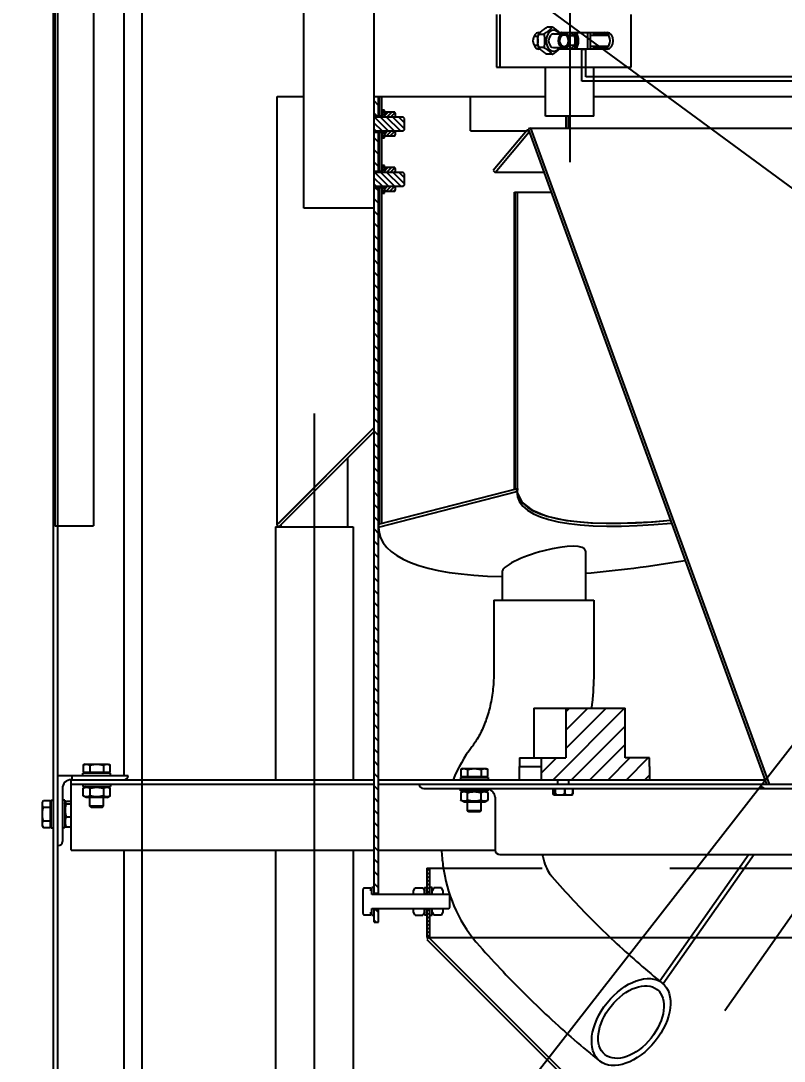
# Model space of a CAD drawing. Extents: x 0 to 21025, y 0 to 14850.
# Drawn here: x 12239 to 12791, y 10571 to 11323 of the extents above; entities that cross this region are included whole.
import ezdxf

# ---------------------------------------------------------------- set-up
doc = ezdxf.new("R2010")
doc.units = 0
doc.header["$LTSCALE"] = 200
doc.header["$MEASUREMENT"] = 0
doc.header["$PDMODE"] = 35
doc.header["$PDSIZE"] = 5
doc.linetypes.add('CENTER', pattern=[2, 1.25, -0.25, 0.25, -0.25])
for name, color, linetype in [('DIM', 1, 'Continuous'), ('HACH', 9, 'Continuous'), ('M3', 3, 'Continuous'), ('M4', 4, 'Continuous'), ('MC1', 8, 'CENTER')]:
    doc.layers.add(name, color=color, linetype=linetype)
doc.styles.add('ROMANS', font='romans.shx')
doc.dimstyles.new('CEMI-1. 25', dxfattribs={"dimscale": 25, "dimtxt": 2.5, "dimasz": 2.5, "dimexe": 1, "dimexo": 1, "dimtad": 1, "dimdec": 0, "dimtxsty": 'ROMANS', "dimcen": 0, "dimclrd": 1, "dimclre": 1, "dimclrt": 3, "dimadec": 0, "dimazin": 2, "dimtfac": 1, "dimtdec": 0, "dimtmove": 0, "dimatfit": 3, "dimfxl": 1.25, "dimlwd": -1, "dimlwe": -1, "dimarcsym": 1})
pattern_1 = [(135, (20243.7777, 1863.793), (-2.2097087, -2.2097087), [])]
pattern_2 = [(45, (20243.7777, 1863.793), (-1.32582521, 1.32582521), [])]

# ---------------------------------------------------------------- blocks, each defined once
blk = doc.blocks.new('iss')
at = {"layer": 'HACH'}
h = blk.add_hatch(dxfattribs=at)
h.set_pattern_fill('ANSI31', color=256, scale=50, style=0)
h.set_pattern_definition([(135, (-11993.17, 1863.793), (4.4194174, 4.4194174), [])])
h.paths.add_polyline_path([(3790.3, -19453.96), (3787.13, -19453.96), (3787.13, -19459.45), (3787.13, -19462.96), (3790.3, -19462.96)])
h.paths.add_polyline_path([(3787.13, -18946.87), (3787.13, -18932.04), (3790.3, -18932.04), (3790.3, -19175.33), (3790.3, -19177.46), (3790.3, -19442.96), (3787.13, -19442.96), (3787.13, -19433.29)])
h.paths.add_polyline_path([(3787.13, -18920.04), (3787.13, -18892.04), (3790.3, -18892.04), (3790.3, -18920.04)])
h.paths.add_polyline_path([(3787.13, -18880.04), (3787.13, -18866.04), (3790.3, -18866.04), (3790.3, -18880.04)])
h = blk.add_hatch(dxfattribs=at)
h.set_pattern_fill('ANSI31', color=256, scale=25, angle=90, style=0)
h.set_pattern_definition(pattern_1)
h.paths.add_polyline_path([(3808.03, -18891.04), (3808.95, -18890.12), (3808.95, -18881.96), (3808.03, -18881.04), (3802.5, -18881.04), (3794.5, -18881.04), (3787.13, -18881.04), (3787.13, -18891.04), (3794.5, -18891.04), (3802.5, -18891.04)])
h = blk.add_hatch(dxfattribs=at)
h.set_pattern_fill('ANSI31', color=256, scale=12.5, style=0)
h.set_pattern_definition([(45, (20243.7777, 1903.793), (-1.10485435, 1.10485435), [])])
h.paths.add_polyline_path([(3794.5, -18876.04), (3792.8, -18876.04), (3792.8, -18880.79), (3794.5, -18880.79), (3794.5, -18878.39)])
h.paths.add_polyline_path([(3792.8, -18896.04), (3794.5, -18896.04), (3794.5, -18893.69), (3794.5, -18891.29), (3792.8, -18891.29)])
h = blk.add_hatch(dxfattribs=at)
h.set_pattern_fill('ANSI31', color=256, scale=15, style=0)
h.set_pattern_definition(pattern_2)
h.paths.add_polyline_path([(3795.02, -18894.59), (3801.98, -18894.59), (3802.5, -18893.69), (3802.5, -18891.04), (3794.5, -18891.04), (3794.5, -18891.29), (3794.5, -18893.69)])
h.paths.add_polyline_path([(3801.98, -18877.49), (3795.02, -18877.49), (3794.5, -18878.39), (3794.5, -18880.79), (3794.5, -18881.04), (3802.5, -18881.04), (3802.5, -18878.39)])
h = blk.add_hatch(dxfattribs=at)
h.set_pattern_fill('ANSI31', color=256, scale=12.5, style=0)
h.set_pattern_definition([(45, (20243.7777, 1863.793), (-1.10485435, 1.10485435), [])])
h.paths.add_polyline_path([(3794.5, -18916.04), (3792.8, -18916.04), (3792.8, -18920.79), (3794.5, -18920.79), (3794.5, -18918.39)])
h.paths.add_polyline_path([(3792.8, -18936.04), (3794.5, -18936.04), (3794.5, -18933.69), (3794.5, -18931.29), (3792.8, -18931.29)])
h = blk.add_hatch(dxfattribs=at)
h.set_pattern_fill('ANSI31', color=256, scale=15, style=0)
h.set_pattern_definition(pattern_2)
h.paths.add_polyline_path([(3795.02, -18934.59), (3801.98, -18934.59), (3802.5, -18933.69), (3802.5, -18931.04), (3794.5, -18931.04), (3794.5, -18931.29), (3794.5, -18933.69)])
h.paths.add_polyline_path([(3801.98, -18917.49), (3795.02, -18917.49), (3794.5, -18918.39), (3794.5, -18920.79), (3794.5, -18921.04), (3802.5, -18921.04), (3802.5, -18918.39)])
h = blk.add_hatch(dxfattribs=at)
h.set_pattern_fill('ANSI31', color=256, scale=25, angle=90, style=0)
h.set_pattern_definition(pattern_1)
h.paths.add_polyline_path([(3808.03, -18931.04), (3808.95, -18930.12), (3808.95, -18921.96), (3808.03, -18921.04), (3802.5, -18921.04), (3794.5, -18921.04), (3787.13, -18921.04), (3787.13, -18931.04), (3794.5, -18931.04), (3802.5, -18931.04)])
h = blk.add_hatch(dxfattribs=at)
h.set_pattern_fill('ANSI31', color=256, scale=75, style=0)
h.set_pattern_definition([(45, (20773.708, 5838.374), (-6.629126, 6.629126), [])])
h.paths.add_polyline_path([(3907.87, -19350.49), (3907.87, -19359.99), (3986.39, -19359.99), (3986.39, -19350.49), (3986.27, -19350.49), (3986.27, -19344.23), (3968.52, -19344.23), (3968.52, -19308.23), (3925.73, -19308.23), (3925.73, -19344.23), (3907.98, -19344.23), (3907.98, -19350.49)])
h = blk.add_hatch(dxfattribs=at)
h.set_pattern_fill('ANSI31', color=256, scale=15, angle=90, style=0)
h.set_pattern_definition([(135, (20243.7777, 1966.8748), (-1.32582521, -1.32582521), [])])
h.paths.add_polyline_path([(3827.3, -19453.96), (3825.3, -19453.96), (3825.3, -19473.97), (3827.3, -19473.97), (3827.3, -19457.96)])
h.paths.add_polyline_path([(3825.3, -19441.96), (3827.3, -19441.96), (3827.3, -19437.96), (3827.3, -19423.97), (3825.3, -19423.97)])
h.paths.add_polyline_path([(4425.3, -19453.96), (4423.3, -19453.96), (4423.3, -19457.96), (4423.3, -19473.97), (4425.3, -19473.97)])
h.paths.add_polyline_path([(4423.3, -19441.96), (4425.3, -19441.96), (4425.3, -19423.97), (4423.3, -19423.97), (4423.3, -19437.96)])
at = {"layer": 'DIM'}
blk.add_line((3928.51, -18421.83), (3928.51, -18913.59), dxfattribs=at)
at = {"layer": 'M3'}
for p, q in [((3736.33, -18946.87), (3736.33, -18576.87)), ((3787.13, -19442.96), (3787.13, -18576.87)), ((3555.3, -20002.35), (3555.3, -18801.87)), ((3558.48, -19998.7), (3558.48, -18801.87)), ((3606.1, -18801.87), (3606.1, -19356.82)), ((3875.68, -18806.81), (3875.68, -18844.81)), ((3877.92, -18806.81), (3877.92, -18844.81)), ((3972.87, -18844.81), (3972.87, -18806.81)), ((3902.67, -18822.49), (3905.38, -18822.49)), ((3905.38, -18829.13), (3905.38, -18822.49)), ((3906, -18820.99), (3909.89, -18820.99)), ((3906.21, -18819.81), (3907.04, -18819.81)), ((3915.93, -18815.99), (3912.04, -18815.99)), ((3916.81, -18820.81), (3923.97, -18820.81)), ((3920.94, -18819.81), (3955.71, -18819.81)), ((3931.89, -18822.33), (3928.36, -18822.33)), ((3941.32, -18819.81), (3941.32, -18831.81)), ((3943.56, -18831.81), (3943.56, -18819.81)), ((3943.56, -18821.81), (3956.62, -18821.81)), ((3946.01, -18821.81), (3946.01, -18819.81)), ((3946.01, -18820.81), (3955.81, -18820.81)), ((3956.49, -18821.62), (3956.42, -18821.81)), ((3905.38, -18829.13), (3902.67, -18829.13)), ((3909.89, -18830.63), (3906, -18830.63)), ((3931.89, -18829.29), (3928.36, -18829.29)), ((3943.56, -18829.81), (3956.62, -18829.81)), ((3946.01, -18831.81), (3946.01, -18829.81)), ((3956.42, -18829.81), (3956.49, -18830)), ((3907.04, -18831.81), (3906.21, -18831.81)), ((3915.93, -18835.62), (3912.04, -18835.62)), ((3916.81, -18830.81), (3923.97, -18830.81)), ((3955.71, -18831.81), (3920.94, -18831.81)), ((3955.81, -18830.81), (3946.01, -18830.81)), ((3875.68, -18844.81), (3972.87, -18844.81)), ((3911.01, -18880.27), (3911.01, -18844.81)), ((3946.01, -18880.27), (3946.01, -18844.81)), ((3716.98, -18866.04), (3736.33, -18866.04)), ((3716.98, -19175.62), (3716.98, -18866.04)), ((3787.13, -18866.04), (3911.01, -18866.04)), ((3790.3, -18881.04), (3790.3, -18866.04)), ((3790.43, -18881.04), (3790.43, -18866.04)), ((3790.67, -18866.04), (3790.67, -18880.04)), ((3792.67, -18880.04), (3792.67, -18866.04)), ((3856.89, -18891.04), (3856.89, -18866.04)), ((3946.01, -18866.04), (4106.3, -18866.04)), ((3787.13, -18880.04), (3790.3, -18880.04)), ((3808.03, -18881.04), (3787.13, -18881.04)), ((3790.67, -18880.04), (3792.67, -18880.04)), ((3794.5, -18876.04), (3792.8, -18876.04)), ((3792.8, -18881.04), (3792.8, -18876.04)), ((3792.8, -18880.79), (3794.5, -18880.79)), ((3794.5, -18881.04), (3794.5, -18876.04)), ((3795.02, -18877.49), (3794.5, -18878.39)), ((3801.98, -18877.49), (3795.02, -18877.49)), ((3802.5, -18878.39), (3801.98, -18877.49)), ((3802.5, -18881.04), (3802.5, -18878.39)), ((3808.95, -18881.96), (3808.03, -18881.04)), ((3808.95, -18890.12), (3808.95, -18881.96)), ((3946.01, -18880.27), (3911.01, -18880.27)), ((3925.94, -18888.89), (3925.94, -18880.27)), ((3927.37, -18880.27), (3927.37, -18888.89)), ((3808.03, -18891.04), (3808.95, -18890.12)), ((3897.68, -18890.46), (3873.19, -18919.65)), ((3899.21, -18891.75), (3897.68, -18890.46)), ((3898.75, -18890.46), (3897.68, -18890.46)), ((3900.3, -18888.89), (3898.42, -18889.58)), ((3898.42, -18889.58), (4070.8, -19363.17)), ((4072.93, -19363.17), (3900.3, -18888.89)), ((3900.3, -18888.89), (4106.3, -18888.89)), ((3787.13, -18891.04), (3808.03, -18891.04)), ((3790.3, -18892.04), (3787.13, -18892.04)), ((3790.3, -18921.04), (3790.3, -18891.04)), ((3790.43, -18921.04), (3790.43, -18891.04)), ((3792.67, -18892.04), (3790.67, -18892.04)), ((3790.67, -18892.04), (3790.67, -18920.04)), ((3792.67, -18920.04), (3792.67, -18892.04)), ((3792.8, -18896.04), (3792.8, -18891.04)), ((3794.5, -18891.29), (3792.8, -18891.29)), ((3792.8, -18896.04), (3794.5, -18896.04)), ((3794.5, -18896.04), (3794.5, -18891.04)), ((3794.5, -18893.69), (3795.02, -18894.59)), ((3795.02, -18894.59), (3801.98, -18894.59)), ((3801.25, -18894.71), (3795.75, -18894.71)), ((3801.98, -18894.59), (3802.5, -18893.69)), ((3802.5, -18893.69), (3802.5, -18891.04)), ((3856.89, -18891.04), (3897.2, -18891.04)), ((3874.72, -18920.93), (3899.21, -18891.75)), ((3787.13, -18920.04), (3790.3, -18920.04)), ((3790.67, -18920.04), (3792.67, -18920.04)), ((3794.5, -18916.04), (3792.8, -18916.04)), ((3792.8, -18921.04), (3792.8, -18916.04)), ((3792.8, -18920.79), (3794.5, -18920.79)), ((3794.5, -18921.04), (3794.5, -18916.04)), ((3795.02, -18917.49), (3794.5, -18918.39)), ((3801.98, -18917.49), (3795.02, -18917.49)), ((3802.5, -18918.39), (3801.98, -18917.49)), ((3802.5, -18921.04), (3802.5, -18918.39)), ((3873.19, -18919.65), (3874.72, -18920.93)), ((3808.03, -18921.04), (3787.13, -18921.04)), ((3808.95, -18921.96), (3808.03, -18921.04)), ((3808.95, -18930.12), (3808.95, -18921.96)), ((3909.84, -18920.93), (3874.72, -18920.93)), ((3787.13, -18931.04), (3808.03, -18931.04)), ((3790.3, -18932.04), (3787.13, -18932.04)), ((3790.3, -19442.96), (3790.3, -18931.04)), ((3790.43, -19175.3), (3790.43, -18931.04)), ((3792.67, -18932.04), (3790.67, -18932.04)), ((3790.67, -18932.04), (3790.67, -19175.24)), ((3792.67, -19174.72), (3792.67, -18932.04)), ((3792.8, -18936.04), (3792.8, -18931.04)), ((3794.5, -18931.29), (3792.8, -18931.29)), ((3794.5, -18936.04), (3794.5, -18931.04)), ((3794.5, -18933.69), (3795.02, -18934.59)), ((3795.02, -18934.59), (3801.98, -18934.59)), ((3801.25, -18934.71), (3795.75, -18934.71)), ((3801.98, -18934.59), (3802.5, -18933.69)), ((3802.5, -18933.69), (3802.5, -18931.04)), ((3808.03, -18931.04), (3808.95, -18930.12)), ((3888.58, -18935.33), (3915.08, -18935.33)), ((3888.58, -19150.04), (3888.58, -18935.33)), ((3888.76, -18935.33), (3888.76, -19149.99)), ((3890.76, -19149.48), (3890.76, -18935.33)), ((3792.8, -18936.04), (3794.5, -18936.04)), ((3787.13, -18946.87), (3736.33, -18946.87)), ((3716.78, -19175.82), (3787.13, -19105.47)), ((3718.15, -19174.45), (3787.13, -19105.47)), ((3787.13, -19108.3), (3718.19, -19177.24)), ((3790.3, -19102.3), (3790.43, -19102.17)), ((3790.43, -19105), (3790.3, -19105.13)), ((3768.04, -19177.27), (3768.04, -19127.39)), ((3790.3, -19175.33), (3890.76, -19149.48)), ((3790.3, -19177.46), (3890.3, -19151.72)), ((3890.3, -19151.72), (3890.3, -19149.59)), ((3890.76, -19149.48), (3890.58, -19152.4)), ((3890.59, -19152.46), (3893.93, -19159.24)), ((3893.98, -19159.29), (3901.09, -19164.92)), ((3901.16, -19164.97), (3911.92, -19169.36)), ((3718.19, -19177.24), (3716.78, -19175.82)), ((3719.78, -19177.27), (3719.78, -19175.65)), ((3790.3, -19175.33), (3790.3, -19177.46)), ((3912.03, -19169.4), (3926.26, -19172.49)), ((3926.4, -19172.51), (3943.87, -19174.24)), ((3944.03, -19174.25), (3964.46, -19174.6)), ((3964.64, -19174.6), (3987.69, -19173.55)), ((3987.89, -19173.54), (4001.31, -19172.26)), ((3715.78, -19177.27), (3772.04, -19177.27)), ((3715.78, -19177.27), (3715.78, -19359.99)), ((3772.04, -19177.27), (3772.04, -19359.99)), ((3939.89, -19194.44), (3939.89, -19230.27)), ((3879.59, -19209.96), (3879.59, -19230.27)), ((3873.59, -19230.27), (3945.89, -19230.27)), ((3873.59, -19230.27), (3873.59, -19283.33)), ((3945.89, -19230.27), (3945.89, -19283.33)), ((3577.98, -19348.72), (3576.66, -19349.48)), ((3576.66, -19349.48), (3576.66, -19354.52)), ((3577.98, -19348.72), (3594.98, -19348.72)), ((3581.57, -19349.48), (3581.57, -19354.52)), ((3591.39, -19349.48), (3591.39, -19354.52)), ((3594.98, -19348.72), (3596.29, -19349.48)), ((3596.29, -19354.52), (3596.29, -19349.48)), ((3558.48, -19356.82), (3609.28, -19356.82)), ((3568.48, -19356.82), (3568.48, -19359.99)), ((3596.48, -19355.12), (3576.48, -19355.12)), ((3576.48, -19356.82), (3576.48, -19355.12)), ((3576.66, -19354.52), (3596.29, -19354.52)), ((3578.78, -19355.12), (3578.78, -19354.52)), ((3594.18, -19355.12), (3594.18, -19354.52)), ((3596.48, -19356.82), (3596.48, -19355.12)), ((3609.28, -19356.82), (3609.28, -19356.94)), ((3851.04, -19351.89), (3849.72, -19352.65)), ((3849.72, -19352.65), (3849.72, -19357.69)), ((3851.04, -19351.89), (3868.04, -19351.89)), ((3854.63, -19352.65), (3854.63, -19357.69)), ((3864.45, -19352.65), (3864.45, -19357.69)), ((3868.04, -19351.89), (3869.35, -19352.65)), ((3869.35, -19357.69), (3869.35, -19352.65)), ((3568, -19359.99), (3787.13, -19359.99)), ((3568, -19410.79), (3568, -19359.99)), ((3568, -19363.17), (3787.13, -19363.17)), ((3576.48, -19363.17), (3576.48, -19364.87)), ((3596.48, -19363.17), (3596.48, -19364.87)), ((3790.3, -19359.99), (3892.17, -19359.99)), ((3790.3, -19363.17), (4460.3, -19363.17)), ((3819.54, -19363.17), (3819.54, -19363.29)), ((3849.54, -19358.29), (3869.54, -19358.29)), ((3849.54, -19358.29), (3849.54, -19359.99)), ((3849.72, -19357.69), (3869.35, -19357.69)), ((3851.84, -19358.29), (3851.84, -19357.69)), ((3867.24, -19358.29), (3867.24, -19357.69)), ((3869.54, -19358.29), (3869.54, -19359.99)), ((3919.69, -19359.99), (3919.69, -19363.17)), ((3927.69, -19359.99), (3927.69, -19363.17)), ((3986.39, -19359.99), (4069.64, -19359.99)), ((4066.65, -19363.29), (4066.65, -19363.17)), ((3561.65, -19366.34), (3561.65, -19404.57)), ((3576.48, -19364.87), (3596.48, -19364.87)), ((3578.83, -19364.87), (3576.66, -19366.12)), ((3576.66, -19371.62), (3576.66, -19366.12)), ((3578.83, -19372.87), (3576.66, -19371.62)), ((3581.66, -19371.62), (3581.66, -19366.12)), ((3591.3, -19366.12), (3591.3, -19371.62)), ((3594.13, -19364.87), (3596.29, -19366.12)), ((3594.13, -19372.87), (3596.29, -19371.62)), ((3596.29, -19371.62), (3596.29, -19366.12)), ((3823.06, -19366.34), (4114.31, -19366.34)), ((3849.54, -19368.04), (3849.54, -19366.34)), ((3869.54, -19368.04), (3849.54, -19368.04)), ((3851.89, -19368.04), (3849.72, -19369.29)), ((3849.72, -19369.29), (3849.72, -19374.79)), ((3854.72, -19374.79), (3854.72, -19369.29)), ((3864.36, -19369.29), (3864.36, -19374.79)), ((3867.19, -19368.04), (3869.35, -19369.29)), ((3869.35, -19369.29), (3869.35, -19374.79)), ((3869.54, -19368.04), (3869.54, -19366.34)), ((3916.65, -19370.21), (3916.65, -19366.34)), ((3916.88, -19370.79), (3930.5, -19370.79)), ((3917.91, -19366.34), (3917.91, -19370.21)), ((3917.91, -19370.21), (3917.93, -19370.21)), ((3917.93, -19370.21), (3917.93, -19366.34)), ((3924.95, -19366.34), (3924.95, -19370.21)), ((3924.95, -19370.21), (3924.96, -19370.21)), ((3924.96, -19370.21), (3924.96, -19366.34)), ((3930.72, -19366.34), (3930.72, -19370.21)), ((3930.72, -19370.21), (3930.73, -19370.21)), ((3930.73, -19370.21), (3930.73, -19366.34)), ((3547.2, -19376.32), (3547.96, -19375)), ((3547.2, -19393.32), (3547.2, -19376.32)), ((3547.96, -19375), (3553, -19375)), ((3553, -19394.63), (3553, -19375)), ((3553.6, -19377.12), (3553, -19377.12)), ((3553.6, -19394.82), (3553.6, -19374.82)), ((3553.6, -19374.82), (3555.3, -19374.82)), ((3563.35, -19374.82), (3561.65, -19374.82)), ((3563.35, -19374.82), (3563.35, -19394.82)), ((3563.35, -19377.17), (3563.91, -19376.2)), ((3568, -19375.59), (3564.6, -19375.59)), ((3564.6, -19377.38), (3568, -19377.38)), ((3594.13, -19372.87), (3578.83, -19372.87)), ((3581.48, -19379.2), (3581.48, -19372.87)), ((3591.48, -19379.2), (3581.48, -19379.2)), ((3582.4, -19380.12), (3581.48, -19379.2)), ((3590.56, -19380.12), (3591.48, -19379.2)), ((3591.48, -19379.2), (3591.48, -19372.87)), ((3851.89, -19376.04), (3849.72, -19374.79)), ((3851.89, -19376.04), (3867.19, -19376.04)), ((3854.54, -19382.37), (3854.54, -19376.04)), ((3864.54, -19382.37), (3864.54, -19376.04)), ((3867.19, -19376.04), (3869.35, -19374.79)), ((3874.54, -19372.69), (3874.54, -19410.92)), ((3547.96, -19379.91), (3553, -19379.91)), ((3564.6, -19386.73), (3568, -19386.73)), ((3590.56, -19380.12), (3582.4, -19380.12)), ((3864.54, -19382.37), (3854.54, -19382.37)), ((3855.46, -19383.29), (3854.54, -19382.37)), ((3863.62, -19383.29), (3855.46, -19383.29)), ((3863.62, -19383.29), (3864.54, -19382.37)), ((3547.2, -19393.32), (3547.96, -19394.63)), ((3547.96, -19389.72), (3553, -19389.72)), ((3553, -19394.63), (3547.96, -19394.63)), ((3553.6, -19392.52), (3553, -19392.52)), ((3563.35, -19392.47), (3563.91, -19393.43)), ((3564.6, -19394.05), (3568, -19394.05)), ((3553.6, -19394.82), (3555.3, -19394.82)), ((3563.35, -19394.82), (3561.65, -19394.82)), ((3558.61, -19407.62), (3558.48, -19407.62)), ((3568, -19410.79), (3787.13, -19410.79)), ((3606.1, -19410.79), (3606.1, -19961.07)), ((3715.78, -19410.79), (3715.78, -19772.27)), ((3772.04, -19410.79), (3772.04, -19772.27)), ((3790.3, -19410.79), (3874.54, -19410.79)), ((3878.06, -19413.97), (4372.55, -19413.97)), ((4058.03, -19413.97), (3993.75, -19505.53)), ((4061.91, -19413.97), (3996.21, -19507.55)), ((3825.3, -19423.97), (3908.66, -19423.97)), ((3825.3, -19423.97), (3908.66, -19423.97)), ((3825.3, -19423.97), (3825.3, -19441.96)), ((3827.3, -19441.96), (3827.3, -19423.97)), ((4000.83, -19423.97), (4425.3, -19423.97)), ((4000.83, -19423.97), (4425.3, -19423.97)), ((3779.79, -19438.14), (3779.03, -19439.46)), ((3779.03, -19439.46), (3779.03, -19456.46)), ((3779.79, -19438.14), (3784.83, -19438.14)), ((3784.83, -19440.26), (3784.83, -19438.14)), ((3785.43, -19442.96), (3785.43, -19437.96)), ((3787.13, -19437.96), (3785.43, -19437.96)), ((3815.6, -19440.31), (3816.85, -19438.14)), ((3816.85, -19438.14), (3822.35, -19438.14)), ((3822.35, -19438.14), (3823.6, -19440.31)), ((3823.6, -19437.96), (3825.3, -19437.96)), ((3823.6, -19442.96), (3823.6, -19437.96)), ((3825.3, -19442.96), (3825.3, -19437.96)), ((3829, -19437.96), (3827.3, -19437.96)), ((3827.3, -19442.96), (3827.3, -19437.96)), ((3829, -19442.96), (3829, -19437.96)), ((3830.25, -19438.14), (3829, -19440.31)), ((3835.75, -19438.14), (3830.25, -19438.14)), ((3837, -19440.31), (3835.75, -19438.14)), ((3785.43, -19440.26), (3784.83, -19440.26)), ((3785.43, -19442.71), (3787.13, -19442.71)), ((3841.04, -19442.96), (3785.43, -19442.96)), ((3787.13, -19441.96), (3790.3, -19441.96)), ((3815.6, -19442.96), (3815.6, -19440.31)), ((3825.3, -19442.71), (3823.6, -19442.71)), ((3827.3, -19442.71), (3829, -19442.71)), ((3837, -19442.96), (3837, -19440.31)), ((3841.96, -19443.88), (3841.04, -19442.96)), ((3841.96, -19452.04), (3841.96, -19443.88)), ((3785.43, -19452.96), (3841.04, -19452.96)), ((3785.43, -19457.96), (3785.43, -19452.96)), ((3787.13, -19453.21), (3785.43, -19453.21)), ((3787.13, -19462.96), (3787.13, -19452.96)), ((3790.3, -19453.96), (3787.13, -19453.96)), ((3790.3, -19462.96), (3790.3, -19452.96)), ((3815.6, -19455.61), (3815.6, -19452.96)), ((3823.6, -19457.96), (3823.6, -19452.96)), ((3823.6, -19453.21), (3825.3, -19453.21)), ((3825.3, -19457.96), (3825.3, -19452.96)), ((3825.3, -19453.96), (3825.3, -19473.97)), ((3827.3, -19457.96), (3827.3, -19452.96)), ((3829, -19453.21), (3827.3, -19453.21)), ((3827.3, -19473.97), (3827.3, -19453.96)), ((3829, -19457.96), (3829, -19452.96)), ((3837, -19455.61), (3837, -19452.96)), ((3841.04, -19452.96), (3841.96, -19452.04)), ((4095.3, -19449.28), (4040.71, -19527.05)), ((3779.03, -19456.46), (3779.79, -19457.77)), ((3784.83, -19457.77), (3779.79, -19457.77)), ((3784.83, -19457.77), (3784.83, -19455.66)), ((3784.83, -19455.66), (3785.43, -19455.66)), ((3785.43, -19457.96), (3787.13, -19457.96)), ((3816.85, -19457.77), (3815.6, -19455.61)), ((3816.85, -19457.77), (3822.35, -19457.77)), ((3823.6, -19455.61), (3822.35, -19457.77)), ((3825.3, -19457.96), (3823.6, -19457.96)), ((3827.3, -19457.96), (3829, -19457.96)), ((3829, -19455.61), (3830.25, -19457.77)), ((3835.75, -19457.77), (3830.25, -19457.77)), ((3835.75, -19457.77), (3837, -19455.61)), ((3787.13, -19462.96), (3790.3, -19462.96)), ((3826.72, -19473.97), (3825.3, -19475.38)), ((3825.3, -19473.97), (4425.3, -19473.97)), ((3825.3, -19475.38), (4080.8, -19730.88)), ((4082.22, -19729.47), (3826.72, -19473.97))]:
    blk.add_line(p, q, dxfattribs=at)
for centre, radius, start, end in [((3606.23, -19356.94), 3.05, 270, 0), ((3568, -19366.34), 6.35, 90, 180), ((3558.61, -19404.57), 3.05, 270, 0)]:
    blk.add_arc(centre, radius, start, end, dxfattribs=at)
for centre, major_axis, ratio, start_param, end_param in [((3906.21, -18825.81), (0, -6), 0.707107, 3.141593, 6.283185), ((3908.91, -18825.81), (0, 6), 0.707107, 0.797457, 0.985111), ((3916.81, -18825.81), (0, -7.65), 0.707107, 2.283121, 7.141657), ((3916.81, -18825.81), (0, -5), 0.707107, 3.141593, 6.283185), ((3923.57, -18825.81), (0, -5.65), 0.707107, 5.820584, 9.88738), ((3928.16, -18825.81), (0, -8), 0.707107, 0.722734, 2.418858), ((3929.3, -18825.81), (0, -8), 0.707107, 0.722734, 2.418858), ((3953.46, -18825.81), (0, -6), 0.707107, 0, 3.141593), ((3955.71, -18825.81), (0, 6), 0.707107, 3.141593, 6.283185), ((3908.91, -18825.81), (0, 5), 0.707107, 1.275694, 1.570796), ((3908.91, -18825.81), (0, 5), 0.707107, 1.570796, 1.865898), ((3908.91, -18825.81), (0, 6), 0.707107, 2.156482, 2.344135), ((3790.67, -18886.04), (0, 6), 0.027089, 0, 0.585686), ((3792.67, -18886.04), (0, -6), 0.027089, 3.141593, 3.727278), ((3790.67, -18886.04), (0, 6), 0.027089, 2.555907, 3.141593), ((3792.67, -18886.04), (0, -6), 0.027089, 5.6975, 6.283185), ((3790.67, -18926.04), (0, 6), 0.027089, 0, 0.585686), ((3792.67, -18926.04), (0, -6), 0.027089, 3.141593, 3.727278), ((3790.67, -18926.04), (0, 6), 0.027089, 2.555907, 3.141593), ((3792.67, -18926.04), (0, -6), 0.027089, 5.6975, 6.283185), ((4125.3, -19089.11), (234.49, 64.33), 0.240393, 3.075739, 4.090986), ((4125.3, -19091.24), (-234.49, -64.33), 0.240393, 6.217332, 7.236321), ((3892.58, -19151.89), (2, 0.55), 0.240393, 3.05971, 3.187939), ((3895.92, -19158.67), (2, 0.55), 0.240393, 3.187939, 3.316167), ((3903.03, -19164.3), (2, 0.55), 0.240393, 3.316167, 3.444395), ((3913.79, -19168.7), (2, 0.55), 0.240393, 3.444395, 3.572623), ((3928.02, -19171.79), (2, 0.55), 0.240393, 3.572623, 3.700852), ((3945.49, -19173.52), (2, 0.55), 0.240393, 3.700852, 3.82908), ((3965.92, -19173.87), (2, 0.55), 0.240393, 3.82908, 3.957308), ((3988.96, -19172.83), (2, 0.55), 0.240393, 3.957308, 4.085537), ((4125.3, -19091.24), (-334.27, -91.7), 0.240393, 6.217332, 6.964719), ((3909.74, -19202.2), (30.08, 8.25), 0.240393, 6.217332, 9.358924), ((4125.3, -19091.24), (-334.27, -91.7), 0.240393, 0.918421, 1.159826), ((3823.06, -19363.29), (3.52, 0), 0.866025, 3.141593, 4.712389), ((4070.16, -19363.29), (3.52, 0), 0.866025, 3.141593, 4.712389), ((3867.2, -19372.69), (7.33, 0), 0.866025, 0, 1.246608), ((3878.06, -19410.92), (3.52, 0), 0.866025, 3.141593, 4.712389)]:
    blk.add_ellipse(centre, major_axis=major_axis, ratio=ratio, start_param=start_param, end_param=end_param, dxfattribs=at)
for centre, major_axis, ratio in [((3923.97, -18825.81), (0, 5), 0.707107), ((3924.47, -18825.81), (0, 4.3), 0.707107), ((3972.89, -19535.14), (22.61, 28.21), 0.615199), ((3972.89, -19535.14), (18.85, 23.53), 0.615199)]:
    blk.add_ellipse(centre, major_axis=major_axis, ratio=ratio, dxfattribs=at)
for points, weights in [([(3906, -18830.63), (3905.03, -18825.81), (3906, -18820.99)], [1, 1.1481454356, 1]), ([(3906, -18820.99), (3908, -18818.49), (3912.04, -18815.99)], [1, 1.15804961504, 1]), ([(3915.93, -18815.99), (3913.93, -18818.49), (3909.89, -18820.99)], [1, 1.15804961504, 1]), ([(3909.89, -18820.99), (3910.85, -18825.81), (3909.89, -18830.63)], [1, 1.1481454356, 1]), ([(3921.83, -18820.81), (3919.86, -18818.42), (3915.93, -18815.99)], [1.00953546924, 1.15312866425, 1]), ([(3922.63, -18819.81), (3922.08, -18820.19), (3921.63, -18820.56)], [1.0596568031, 1.07668880867, 1.07732554085]), ([(3928.36, -18822.33), (3926.18, -18821), (3924.97, -18819.81)], [1, 1.11434478723, 1.0596568031]), ([(3928.36, -18829.29), (3927.65, -18825.81), (3928.36, -18822.33)], [1, 1.15470053838, 1]), ([(3929.1, -18819.81), (3930.8, -18821), (3931.89, -18822.33)], [1.0596568031, 1.11434478723, 1]), ([(3931.89, -18822.33), (3932.6, -18825.81), (3931.89, -18829.29)], [1, 1.15470053838, 1]), ([(3912.04, -18835.62), (3908, -18833.13), (3906, -18830.63)], [1, 1.15804961504, 1]), ([(3909.89, -18830.63), (3913.93, -18833.13), (3915.93, -18835.62)], [1, 1.15804961504, 1]), ([(3924.97, -18831.81), (3926.18, -18830.62), (3928.36, -18829.29)], [1.0596568031, 1.11434478723, 1]), ([(3931.89, -18829.29), (3930.8, -18830.62), (3929.1, -18831.81)], [1, 1.11434478723, 1.0596568031]), ([(3915.93, -18835.62), (3919.86, -18833.2), (3921.83, -18830.81)], [1, 1.15312866425, 1.00953546924]), ([(3921.63, -18831.05), (3922.08, -18831.42), (3922.63, -18831.81)], [1.07732554085, 1.07668880867, 1.05965680309]), ([(3795.75, -18894.71), (3795.06, -18894.65), (3795.02, -18894.59)], [1, 1.0703468321, 1.07388530434]), ([(3801.98, -18894.59), (3801.95, -18894.65), (3801.25, -18894.71)], [1.07388530434, 1.0703468321, 1]), ([(3795.75, -18934.71), (3795.06, -18934.65), (3795.02, -18934.59)], [1, 1.0703468321, 1.07388530434]), ([(3801.98, -18934.59), (3801.95, -18934.65), (3801.25, -18934.71)], [1.07388530434, 1.0703468321, 1]), ([(3576.66, -19349.48), (3577.98, -19348.72), (3579.12, -19348.72)], [1, 1.0379548493, 1]), ([(3579.12, -19348.72), (3580.26, -19348.72), (3581.57, -19349.48)], [1, 1.0379548493, 1]), ([(3581.57, -19349.48), (3584.2, -19348.72), (3586.48, -19348.72)], [1, 1.0379548493, 1]), ([(3586.48, -19348.72), (3588.76, -19348.72), (3591.39, -19349.48)], [1, 1.0379548493, 1]), ([(3591.39, -19349.48), (3592.7, -19348.72), (3593.84, -19348.72)], [1, 1.0379548493, 1]), ([(3593.84, -19348.72), (3594.98, -19348.72), (3596.29, -19349.48)], [1, 1.0379548493, 1]), ([(3849.72, -19352.65), (3851.04, -19351.89), (3852.18, -19351.89)], [1, 1.0379548493, 1]), ([(3852.18, -19351.89), (3853.32, -19351.89), (3854.63, -19352.65)], [1, 1.0379548493, 1]), ([(3854.63, -19352.65), (3857.26, -19351.89), (3859.54, -19351.89)], [1, 1.0379548493, 1]), ([(3859.54, -19351.89), (3861.82, -19351.89), (3864.45, -19352.65)], [1, 1.0379548493, 1]), ([(3864.45, -19352.65), (3865.76, -19351.89), (3866.9, -19351.89)], [1, 1.0379548493, 1]), ([(3866.9, -19351.89), (3868.04, -19351.89), (3869.35, -19352.65)], [1, 1.0379548493, 1]), ([(3576.66, -19366.12), (3579.16, -19364.68), (3581.66, -19366.12)], [1, 1.15804961504, 1]), ([(3581.66, -19371.62), (3579.16, -19373.06), (3576.66, -19371.62)], [1, 1.15804961504, 1]), ([(3581.66, -19366.12), (3586.48, -19364.75), (3591.3, -19366.12)], [1, 1.1481454356, 1]), ([(3591.3, -19371.62), (3586.48, -19372.99), (3581.66, -19371.62)], [1, 1.1481454356, 1]), ([(3591.3, -19366.12), (3593.8, -19364.68), (3596.29, -19366.12)], [1, 1.15804961504, 1]), ([(3596.29, -19371.62), (3593.8, -19373.06), (3591.3, -19371.62)], [1, 1.15804961504, 1]), ([(3849.72, -19369.29), (3852.22, -19367.85), (3854.72, -19369.29)], [1, 1.15804961504, 1]), ([(3854.72, -19369.29), (3859.54, -19367.92), (3864.36, -19369.29)], [1, 1.1481454356, 1]), ([(3864.36, -19369.29), (3866.86, -19367.85), (3869.35, -19369.29)], [1, 1.15804961504, 1]), ([(3916.88, -19370.79), (3916.77, -19370.57), (3916.65, -19370.21)], [1, 1.00447465467, 1]), ([(3917.91, -19370.21), (3917.8, -19370.57), (3917.69, -19370.79)], [1, 1.00447465467, 1]), ([(3919.2, -19370.79), (3918.59, -19370.57), (3917.93, -19370.21)], [1, 1.00447465467, 1]), ([(3924.95, -19370.21), (3924.28, -19370.57), (3923.67, -19370.79)], [1, 1.00447465467, 1]), ([(3926.01, -19370.79), (3925.51, -19370.57), (3924.96, -19370.21)], [1, 1.00447465467, 1]), ([(3930.72, -19370.21), (3930.18, -19370.57), (3929.68, -19370.79)], [1, 1.00447465467, 1]), ([(3930.5, -19370.79), (3930.61, -19370.57), (3930.73, -19370.21)], [1, 1.00447465467, 1]), ([(3547.2, -19377.46), (3547.2, -19376.32), (3547.96, -19375)], [1, 1.0379548493, 1]), ([(3547.96, -19379.91), (3547.2, -19378.59), (3547.2, -19377.46)], [1, 1.0379548493, 1]), ([(3564.6, -19377.38), (3563.16, -19376.48), (3564.6, -19375.59)], [1, 1.15804961504, 1]), ([(3564.6, -19386.73), (3563.16, -19382.05), (3564.6, -19377.38)], [1, 1.15804961504, 1]), ([(3854.72, -19374.79), (3852.22, -19376.23), (3849.72, -19374.79)], [1, 1.15804961504, 1]), ([(3864.36, -19374.79), (3859.54, -19376.16), (3854.72, -19374.79)], [1, 1.1481454356, 1]), ([(3869.35, -19374.79), (3866.86, -19376.23), (3864.36, -19374.79)], [1, 1.15804961504, 1]), ([(3547.2, -19384.82), (3547.2, -19382.54), (3547.96, -19379.91)], [1, 1.03795484931, 1]), ([(3547.96, -19389.72), (3547.2, -19387.09), (3547.2, -19384.82)], [1, 1.03795484931, 1]), ([(3564.6, -19394.05), (3563.24, -19390.39), (3564.6, -19386.73)], [1, 1.1481454356, 1]), ([(3547.2, -19392.18), (3547.2, -19391.04), (3547.96, -19389.72)], [1, 1.0379548493, 1]), ([(3547.96, -19394.63), (3547.2, -19393.32), (3547.2, -19392.18)], [1, 1.0379548493, 1]), ([(3563.91, -19393.43), (3564.08, -19393.72), (3564.6, -19394.05)], [1.07007737726, 1.0524340393, 1])]:
    blk.add_rational_spline(points, weights, degree=2, dxfattribs=at)
for points, knots in [([(3873.59, -19283.33), (3873.59, -19287.54), (3873.34, -19291.75), (3872.37, -19300), (3871.64, -19304.03), (3869.75, -19311.77), (3868.59, -19315.46), (3865.94, -19322.36), (3864.44, -19325.57), (3861.23, -19331.37), (3859.51, -19333.96), (3857.76, -19336.22)], [1.5707963, 1.5707963, 1.5707963, 1.5707963, 1.7369226, 1.7369226, 1.9030488, 1.9030488, 2.0691751, 2.0691751, 2.2353014, 2.2353014, 2.4014276, 2.4014276, 2.4014276, 2.4014276]), ([(3945.89, -19283.33), (3945.89, -19290.37), (3945.48, -19297.41), (3944.5, -19305.67), (3944.33, -19306.95), (3944.15, -19308.23)], [1.5707963, 1.5707963, 1.5707963, 1.5707963, 1.7369226, 1.7369226, 1.7674973, 1.7674973, 1.7674973, 1.7674973]), ([(3835.84, -19410.79), (3836.02, -19414.53), (3836.37, -19418.27), (3838.28, -19432.03), (3840.91, -19441.9), (3848.79, -19460.54), (3854.03, -19469.32), (3860.87, -19477.28), (3861.04, -19477.47), (3861.2, -19477.66)], [1.6379372, 1.6379372, 1.6379372, 1.6379372, 1.7648859, 1.7648859, 2.1092985, 2.1092985, 2.4537111, 2.4537111, 2.462228, 2.462228, 2.462228, 2.462228]), ([(3908.8, -19413.97), (3908.89, -19414.49), (3909, -19415), (3909.66, -19418.09), (3910.4, -19420.49), (3912.07, -19424.61), (3912.99, -19426.35), (3914.48, -19428.66), (3915.07, -19429.43), (3915.6, -19430.03)], [1.8196317, 1.8196317, 1.8196317, 1.8196317, 1.8639958, 1.8639958, 2.0910531, 2.0910531, 2.3114711, 2.3114711, 2.462228, 2.462228, 2.462228, 2.462228]), ([(3915.6, -19430.03), (3920.64, -19435.79), (3925.75, -19441.43), (3936.07, -19452.45), (3941.3, -19457.84), (3951.85, -19468.36), (3957.19, -19473.49), (3967.96, -19483.49), (3973.4, -19488.37), (3984.37, -19497.85), (3989.91, -19502.46), (3995.49, -19506.93)], [2.462228, 2.462228, 2.462228, 2.462228, 2.4949912, 2.4949912, 2.5277544, 2.5277544, 2.5605177, 2.5605177, 2.5932809, 2.5932809, 2.6260441, 2.6260441, 2.6260441, 2.6260441]), ([(3861.2, -19477.66), (3866.77, -19484.02), (3872.42, -19490.26), (3883.87, -19502.48), (3889.67, -19508.46), (3901.41, -19520.16), (3907.36, -19525.88), (3919.39, -19537.05), (3925.47, -19542.51), (3937.78, -19553.14), (3944, -19558.31), (3950.28, -19563.35)], [2.462228, 2.462228, 2.462228, 2.462228, 2.4949912, 2.4949912, 2.5277544, 2.5277544, 2.5605177, 2.5605177, 2.5932809, 2.5932809, 2.6260441, 2.6260441, 2.6260441, 2.6260441])]:
    blk.add_open_spline(points, degree=3, knots=knots, dxfattribs=at)
blk.add_open_spline([(3857.76, -19336.22), (3852.13, -19343.5), (3847.65, -19351.53), (3844.23, -19359.99)], degree=3, dxfattribs=at)
at = {"layer": 'M4'}
for p, q in [((3902.69, -19308.23), (3902.69, -19344.23)), ((3902.69, -19308.23), (3968.52, -19308.23)), ((3925.73, -19308.23), (3925.73, -19344.23)), ((3968.52, -19344.23), (3968.52, -19308.23)), ((3892.27, -19344.23), (3925.73, -19344.23)), ((3892.27, -19344.23), (3892.27, -19350.49)), ((3907.98, -19344.23), (3907.98, -19350.49)), ((3986.27, -19344.23), (3968.52, -19344.23)), ((3986.27, -19350.49), (3986.27, -19344.23)), ((3892.17, -19350.49), (3907.98, -19350.49)), ((3892.17, -19359.99), (3892.17, -19350.49)), ((3907.87, -19350.49), (3907.87, -19359.99)), ((3986.39, -19350.49), (3986.27, -19350.49)), ((3986.39, -19359.99), (3986.39, -19350.49)), ((3892.17, -19359.99), (3986.39, -19359.99))]:
    blk.add_line(p, q, dxfattribs=at)
at = {"layer": 'MC1', "ltscale": 10}
for p, q in [((3583.17, -19983.87), (4667.13, -18595)), ((3743.91, -19812.27), (3743.91, -19095.18))]:
    blk.add_line(p, q, dxfattribs=at)
blk = doc.blocks.new('*D48')
at = {"layer": 'Defpoints', "color": 0, "transparency": 16777216}
for p in [(9225.72, 11552.17), (14465.94, 10077), (14465.94, 9023.98)]:
    blk.add_point(p, dxfattribs=at)
at = {"layer": 'DIM', "color": 1, "transparency": 16777216}
for p, q in [((9225.72, 11527.17), (9225.72, 8998.98)), ((14465.94, 10052), (14465.94, 8998.98)), ((9288.22, 9023.98), (14403.44, 9023.98))]:
    blk.add_line(p, q, dxfattribs=at)
for points in [[(9288.22, 9034.4), (9288.22, 9013.57), (9225.72, 9023.98)], [(14403.44, 9034.4), (14403.44, 9013.57), (14465.94, 9023.98)]]:
    blk.add_solid(points, dxfattribs=at)
at = {"layer": 'DIM', "color": 3, "transparency": 16777216, "insert": (11845.83, 9070.86), "char_height": 62.5, "attachment_point": 5, "style": 'ROMANS'}
blk.add_mtext('5240', dxfattribs=at)
blk = doc.blocks.new('ljk')
at = {"layer": 'M4'}
for p, q in [((-33753.41, -58925.83), (-33753.41, -60555.99)), ((-33753.41, -58925.83), (-33753.41, -60555.99)), ((-33753.36, -59075.78), (-31761.08, -60540.91)), ((-33753.36, -59075.78), (-31761.08, -60540.91)), ((-33753.36, -59075.78), (-31761.08, -60540.91)), ((-33435.29, -59343.91), (-33435.29, -59320.91)), ((-33435.29, -59320.91), (-33432.29, -59320.91)), ((-33435.29, -59343.91), (-33435.29, -59320.91)), ((-33435.29, -59320.91), (-33432.29, -59320.91)), ((-33435.29, -59343.91), (-33435.29, -59320.91)), ((-33435.29, -59320.91), (-33432.29, -59320.91)), ((-33432.29, -59340.91), (-33432.29, -59320.91)), ((-33432.29, -59340.91), (-33432.29, -59320.91)), ((-33432.29, -59340.91), (-33432.29, -59320.91)), ((-33177.29, -59340.91), (-33432.29, -59340.91)), ((-33177.29, -59340.91), (-33432.29, -59340.91)), ((-33177.29, -59340.91), (-33432.29, -59340.91)), ((-33180.29, -59343.91), (-33435.29, -59343.91)), ((-33180.29, -59343.91), (-33435.29, -59343.91)), ((-33180.29, -59343.91), (-33435.29, -59343.91))]:
    blk.add_line(p, q, dxfattribs=at)

msp = doc.modelspace()

# ---------------------------------------------------------------- linework, layer by layer
at = {"layer": 'M4'}
for p, q in [((12263.06, 11548.94), (12263.06, 10957.52)), ((12291.06, 11548.94), (12291.06, 10957.52)), ((12263.06, 10957.52), (12291.06, 10957.52))]:
    msp.add_line(p, q, dxfattribs=at)

# ---------------------------------------------------------------- block references
at = {"layer": 'DIM'}
for name, p in [('iss', (8706.96, 30133.99)), ('ljk', (46079.43, 70622.95))]:
    msp.add_blockref(name, p, dxfattribs=at)

# ---------------------------------------------------------------- dimensions: what is measured, and where the dimension line sits
dim = msp.add_linear_dim(base=(14465.94, 9023.98), p1=(9225.72, 11552.17), p2=(14465.94, 10077), dimstyle='CEMI-1. 25', dxfattribs=at)
dim.commit()
dim.dimension.update_dxf_attribs({"geometry": '*D48', "text_midpoint": (11845.83, 9070.86)})

doc.saveas('drawing.dxf')
